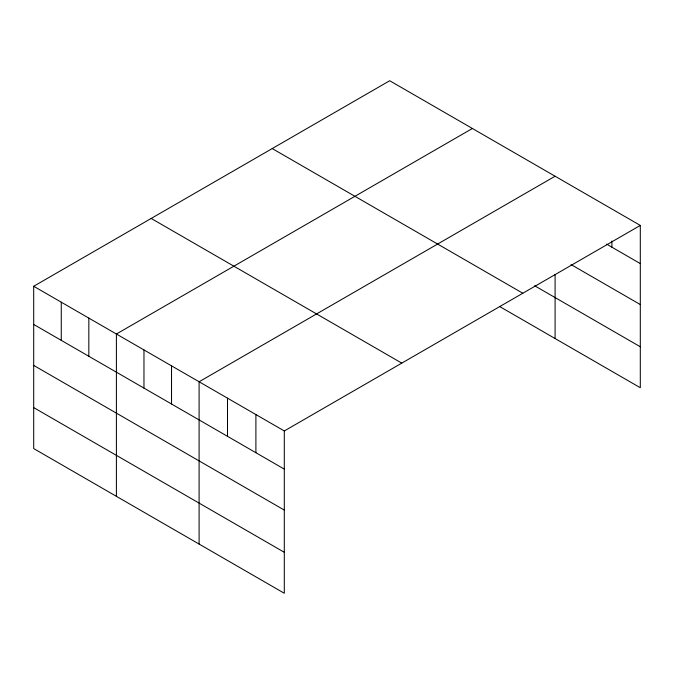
<?xml version="1.0" encoding="UTF-8"?>
<svg xmlns="http://www.w3.org/2000/svg" width="674" height="674" viewBox="0 0 674 674"><rect width="100%" height="100%" fill="white"/><g stroke="black" fill="none" stroke-linecap="round" stroke-linejoin="round"><path stroke-width="1.01" d="M33.7 286.273L284.302 430.956L284.302 593.263L33.7 448.581L33.7 286.273L389.698 80.737L640.3 225.419L640.3 387.727L499.965 306.704M472.398 128.481L116.4 334.018L116.4 496.325M555.098 176.226L199.1 381.762L199.1 544.07M284.302 430.956L640.3 225.419M606.575 244.114L640.3 263.585M571.072 264.579L640.3 304.547M534.642 285.759L640.3 346.765M272.22 148.558L522.822 293.241M151.178 218.443L401.78 363.126M33.7 324.438L284.302 469.121M33.7 365.401L284.302 510.083M33.7 407.61L284.302 552.292M611.899 240.997L611.899 247.181M555.098 274.453L555.098 338.533M255.901 414.552L255.901 452.717M227.5 398.157L227.5 436.322M171.533 365.847L171.533 404.012M143.966 349.932L143.966 388.098M88.833 318.103L88.833 356.268M61.267 302.188L61.267 340.353"/></g></svg>
